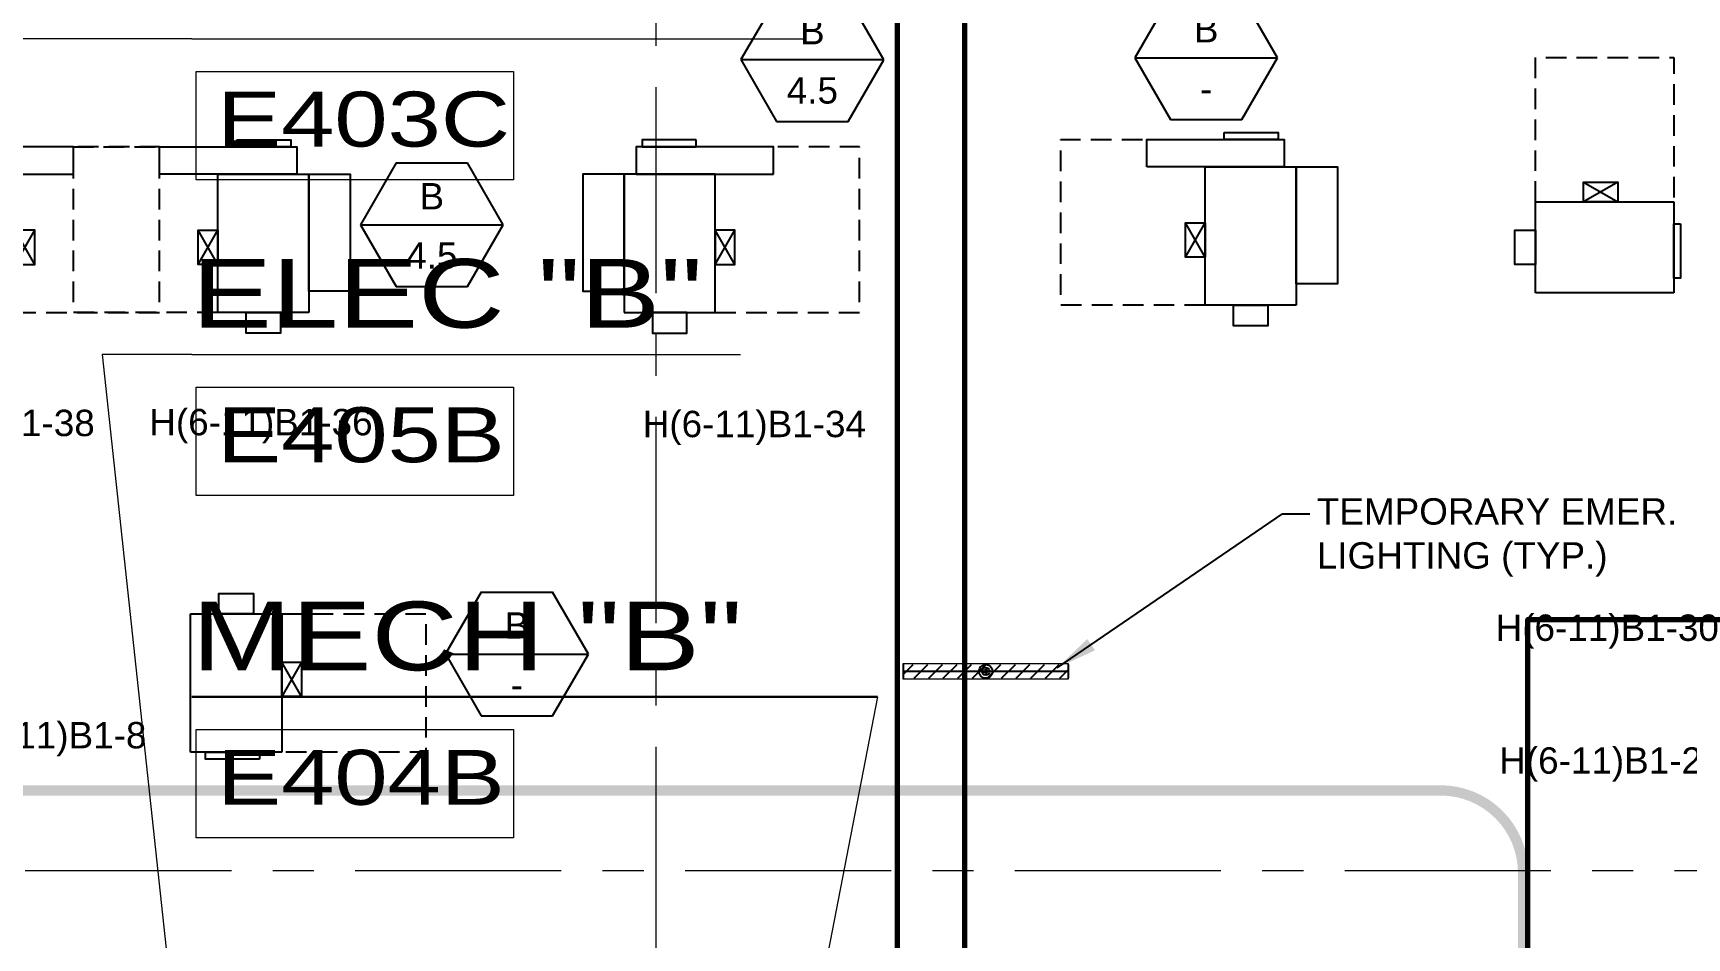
# Model space of a CAD drawing. Header units: inches. Extents: x -26500 to 0, y -3347 to 2257.
# Drawn here: x -21962.3 to -21481, y 1001.6 to 1265 of the extents above; entities that cross this region are included whole.
import ezdxf
from ezdxf.enums import TextEntityAlignment as Align

# ---------------------------------------------------------------- set-up
doc = ezdxf.new("R2010")
doc.units = ezdxf.units.IN
doc.header["$LTSCALE"] = 48
doc.header["$MEASUREMENT"] = 0
for name, pattern in [('A104$0$CENTER', [2, 1.25, -0.25, 0.25, -0.25]), ('DASHED2', [0.375, 0.25, -0.125]), ('HIDDEN2', [0.1875, 0.125, -0.0625])]:
    doc.linetypes.add(name, pattern=pattern)
for name, color, linetype in [('A-Detl-Iden', 3, 'Continuous'), ('A104$0$A-AREA-IDEN', 8, 'Continuous'), ('A104$0$A-GRID-GRDP0-15', 8, 'Continuous'), ('A604$0$br604_br604 - E-Lite', 3, 'Continuous'), ('ANNTEXT', 6, 'Continuous'), ('CLEAR', 1, 'HIDDEN2'), ('E-FIRE', 234, 'Continuous'), ('E-Lite', 53, 'Continuous'), ('E-Lite-Emer', 13, 'Continuous'), ('E-Powr-Circ', 232, 'Continuous'), ('HAEQUIP', 94, 'Continuous'), ('M-HVAC-blck', 6, 'Continuous'), ('M-HVAC-clrn', 1, 'HIDDEN2'), ('M-HVAC-EQPM-FPTD', 94, 'Continuous'), ('M-HVAC-FUTR', 4, 'HIDDEN2'), ('M-HVAC-Supp', 93, 'Continuous'), ('M-HVAC-TEXT', 6, 'Continuous'), ('XREF', 7, 'Continuous')]:
    doc.layers.add(name, color=color, linetype=linetype)
doc.layers.add('E-Fire-Covr', color=240, linetype='Continuous', lineweight=70, plot=False)
doc.styles.add('A104$0$Arial', font='arial.ttf', dxfattribs={"height": 0.07683851047904193})
doc.styles.add('A104$0$style-Arial', font='arial.ttf')
doc.styles.add('M08', font='arial.ttf', dxfattribs={"height": 7.68})
doc.styles.get("Standard").update_dxf_attribs({"font": 'simplex.shx'})
doc.dimstyles.get("Standard").update_dxf_attribs({"dimtxt": 0.18, "dimasz": 0.125, "dimexe": 0.18, "dimexo": 0.0625, "dimgap": 0.09, "dimtad": 0, "dimtih": 1, "dimtoh": 1, "dimdec": 4, "dimzin": 0, "dimdsep": 46, "dimtxsty": 'Standard', "dimcen": 0.09, "dimadec": 0, "dimazin": 0, "dimtfac": 1, "dimtdec": 4, "dimtofl": 0, "dimtmove": 0, "dimatfit": 3, "dimfxl": 1, "dimtolj": 1, "dimtzin": 0, "dimarcsym": 0})

# ---------------------------------------------------------------- blocks, each defined once
blk = doc.blocks.new('A104')
at = {"layer": 'A104$0$A-AREA-IDEN', "lineweight": 13}
for p, q in [((-21916.0803431347, 1263.347457745286, 0.2065939808425978), (-21737.94358934853, 1263.347457745286, 0.2065939808425978)), ((-21916.0803431347, 1171.450283087267, 0.2065939808425978), (-21756.45685599899, 1171.450283087267, 0.2065939808425978))]:
    blk.add_line(p, q, dxfattribs=at)
at = {"layer": 'A104$0$A-AREA-IDEN', "lineweight": 30}
blk.add_line((-21916.0803431347, 1071.714292548842, 0.2065939808425978), (-21716.54900502168, 1071.714292548842, 0.2065939808425978), dxfattribs=at)
at = {"layer": 'A104$0$A-AREA-IDEN', "lineweight": 0}
blk.add_line((-21716.54900502168, 1071.714292548842, 0.2065939808425978), (-21748.32258346551, 907.7223478259484, 0.2065939808425978), dxfattribs=at)
at = {"layer": 'A104$0$A-AREA-IDEN', "lineweight": 0, "elevation": 0.2065939808425978, "flags": 128}
for points in [[(-21916.0803431347, 1263.347457745286), (-21985.80089025245, 1263.347457745286), (-22071.29308069575, 974.2685777507211)], [(-21916.0803431347, 1171.450283087267), (-21942.19910315764, 1171.450283087267), (-21911.812494272, 889.2677128099278)]]:
    blk.add_lwpolyline(points, dxfattribs=at)
at = {"layer": 'A104$0$A-AREA-IDEN', "lineweight": 13}
for points in [[(-21914.8805399851, 1253.830725461822, 0.2065939808425978), (-21822.44254785911, 1253.830725461822, 0.2065939808425978), (-21822.44254785911, 1222.301197902766, 0.2065939808425978), (-21914.8805399851, 1222.301197902766, 0.2065939808425978)], [(-21914.8805399851, 1161.933550803802, 0.2065939808425978), (-21822.44254785911, 1161.933550803802, 0.2065939808425978), (-21822.44254785911, 1130.404023244747, 0.2065939808425978), (-21914.8805399851, 1130.404023244747, 0.2065939808425978)], [(-21914.8805399851, 1062.197560265377, 0.2065939808425978), (-21822.44254785911, 1062.197560265377, 0.2065939808425978), (-21822.44254785911, 1030.668032706322, 0.2065939808425978), (-21914.8805399851, 1030.668032706322, 0.2065939808425978)]]:
    blk.add_3dface(points, dxfattribs=at)
at = {"layer": 'A104$0$A-GRID-GRDP0-15', "linetype": 'A104$0$CENTER', "lineweight": 0}
for p, q in [((-21781.02362203524, 2113.236184367352), (-21781.02362198513, -676.904207786646)), ((-23884.56308005413, 1021.16966543879), (-20452.75765742801, 1021.16966543879))]:
    blk.add_line(p, q, dxfattribs=at)
at = {"layer": 'A104$0$A-AREA-IDEN', "lineweight": 13, "style": 'A104$0$style-Arial', "width": 1.246875153404916}
for s, p in [('E403C', (-21908.69648486699, 1231.943914438199, 0.2065939808425978)), ('E405B', (-21908.69648486699, 1140.04673978018, 0.2065939808425978))]:
    blk.add_text(s, height=15.99999803149606, dxfattribs=at).set_placement(p)
at = {"layer": 'A104$0$A-AREA-IDEN', "lineweight": 30, "style": 'A104$0$style-Arial', "width": 1.246875153404916}
blk.add_text('E404B', height=15.99999803149606, dxfattribs=at).set_placement((-21908.69648486699, 1040.310749241755, 0.2065939808425978))
at = {"layer": 'A104$0$A-AREA-IDEN', "lineweight": 13, "insert": (-21916.08132738667, 1178.929287024275, 0.2065939808425978), "char_height": 19.99999606299212, "attachment_point": 7, "line_spacing_factor": 0.5999999999999999, "style": 'A104$0$Arial'}
blk.add_mtext('\\H1x;\\W1.24688;ELEC "B"', dxfattribs=at)
at = {"layer": 'A104$0$A-AREA-IDEN', "lineweight": 30, "insert": (-21916.08132738667, 1079.193296485849, 0.2065939808425978), "char_height": 19.99999606299212, "attachment_point": 7, "line_spacing_factor": 0.5999999999999999, "style": 'A104$0$Arial'}
blk.add_mtext('\\H1x;\\W1.24688;MECH "B"', dxfattribs=at)
blk = doc.blocks.new('A604')
at = {"layer": 'A604$0$br604_br604 - E-Lite', "lineweight": 13}
blk.add_3dface([(-21709.02229419205, 1081.4134703086), (-21661.02229419205, 1081.4134703086), (-21661.02229419205, 1076.9134703086), (-21709.02229419205, 1076.9134703086)], dxfattribs=at)
blk = doc.blocks.new('LFIND4')
for p, q in [((-24, 2), (-24, -2)), ((24, 0), (-24, 0)), ((24, 2), (24, -2))]:
    blk.add_line(p, q)
for radius in [2, 1.118033988749895, 0.5]:
    blk.add_circle((0, 0), radius)
blk = doc.blocks.new('*U149')
at = {"layer": 'E-Fire-Covr'}
blk.add_lwpolyline([(10.15365277352731, 321.9999999999999), (318, 321.9999999999999), (318, -314.0000000000001), (-318, -314.0000000000001), (-318, 321.9999999999999), (-9.514662369719645, 321.9999999999999)], dxfattribs=at)
blk = doc.blocks.new('FPTD INT')
at = {"layer": 'CLEAR', "flags": 128}
blk.add_lwpolyline([(-26603.13085484847, -1659.437166653537), (-26603.13085484847, -1701.437166653537), (-26562.88085484847, -1701.437166653537), (-26562.88085484847, -1659.437166653537)], dxfattribs=at)
at = {"layer": 'E-Powr-Circ'}
for p, q in [((-26589.13085484847, -1665.187166653537), (-26579.13085484847, -1659.437166653537)), ((-26579.13085484847, -1665.187166653537), (-26589.13085484847, -1659.437166653537))]:
    blk.add_line(p, q, dxfattribs=at)
at = {"layer": 'HAEQUIP'}
for p, q in [((-26562.88085484847, -1632.937166653537), (-26603.13085484847, -1632.937166653537)), ((-26603.13085484847, -1632.937166653537), (-26603.13085484847, -1659.437166653537)), ((-26562.88085484847, -1659.437166653537), (-26562.88085484847, -1632.937166653537)), ((-26603.13085484847, -1659.437166653537), (-26562.88085484847, -1659.437166653537))]:
    blk.add_line(p, q, dxfattribs=at)
for points in [[(-26603.13085484847, -1651.187166653537), (-26603.13085484847, -1641.187166653537), (-26609.13085484847, -1641.187166653537), (-26609.13085484847, -1651.187166653537)], [(-26560.88085484847, -1653.012166653537), (-26560.88085484847, -1637.262166653537), (-26562.88085484847, -1637.262166653537), (-26562.88085484847, -1653.012166653537)], [(-26579.13085484847, -1659.437166653537), (-26589.13085484847, -1659.437166653537), (-26589.13085484847, -1665.187166653537), (-26579.13085484847, -1665.187166653537)]]:
    blk.add_lwpolyline(points, close=True, dxfattribs=at)
blk = doc.blocks.new('A$C73FD2CE6')
at = {"layer": 'M-HVAC-blck'}
for p, q in [((10.41146786481431, 35.99999959071624), (9.2725531430915e-07, 18.01106282977503)), ((10.41146786481431, 35.99999959071624), (31.18333421489024, 35.99999959071624)), ((41.56922030890837, 17.96680987354034), (31.18333421489024, 35.99999959071624)), ((9.2725531430915e-07, 18.01106282977503), (10.37314368052284, -4.09283529734239e-07)), ((0.01274426800591755, 17.98893635165769), (41.55647696815777, 17.98893635165769)), ((31.17055952539977, -4.09283529734239e-07), (41.56922030890837, 17.96680987354034)), ((10.37314368052193, -4.09283529734239e-07), (31.17055952539931, -4.09283529734239e-07))]:
    blk.add_line(p, q, dxfattribs=at)
at = {"layer": 'M-HVAC-TEXT', "style": 'M08'}
for tag, p in [('2', (20.78461061808184, 26.29646322778831)), ('1', (20.78461061808184, 8.988936351657685))]:
    blk.add_attdef(tag, text='', height=7.68, dxfattribs=at).set_placement(p, align=Align.MIDDLE)
blk = doc.blocks.new('A$C4BF10DA9')
at = {"layer": 'E-Powr-Circ'}
for p, q in [((20.00000296295684, 42.00000089890455), (30.00000296295684, 36.25000089890455)), ((20.00000296295684, 36.25000089890455), (30.00000296295684, 42.00000089890455))]:
    blk.add_line(p, q, dxfattribs=at)
at = {"layer": 'M-HVAC-clrn', "flags": 128}
blk.add_lwpolyline([(6.000002962956842, 42.00000089890455), (6.000002962956842, 8.989045454654843e-07), (54.25000296295684, 8.989045454654843e-07), (54.25000296295684, 25.00000089890455)], dxfattribs=at)
at = {"layer": 'M-HVAC-EQPM-FPTD'}
for p, q in [((6.000002962956842, 68.50000089890455), (6.000002962956842, 42.00000089890455)), ((46.25000296295684, 68.50000089890455), (6.000002962956842, 68.50000089890455)), ((46.25000296295684, 42.00000089890455), (46.25000296295684, 68.50000089890455)), ((6.000002962956842, 42.00000089890455), (46.25000296295684, 42.00000089890455))]:
    blk.add_line(p, q, dxfattribs=at)
for points in [[(12.25000296295684, 68.50000089890455), (46.25000296295684, 68.50000089890455), (46.25000296295684, 80.50000089890455), (12.25000296295684, 80.50000089890455)], [(46.25000296295684, 25.00000089890455), (54.25000296295684, 25.00000089890455), (54.25000296295684, 65.00000089890455), (46.25000296295684, 65.00000089890455)], [(6.000002962956842, 50.25000089890455), (6.000002962956842, 60.25000089890455), (2.962956841656705e-06, 60.25000089890455), (2.962956841656705e-06, 50.25000089890455)], [(30.00000296295684, 42.00000089890455), (20.00000296295684, 42.00000089890455), (20.00000296295684, 36.25000089890455), (30.00000296295684, 36.25000089890455)]]:
    blk.add_lwpolyline(points, close=True, dxfattribs=at)
at = {"layer": 'M-HVAC-Supp'}
blk.add_lwpolyline([(56.25000296295684, 47.50000089890455), (56.25000296295684, 63.25000089890455), (54.25000296295684, 63.25000089890455), (54.25000296295684, 47.50000089890455)], close=True, dxfattribs=at)

msp = doc.modelspace()

# ---------------------------------------------------------------- hatches: boundary and pattern name
at = {"layer": 'E-Lite-Emer'}
h = msp.add_hatch(dxfattribs=at)
h.set_pattern_fill('ANSI31', color=256, scale=24, angle=180, style=0)
h.set_pattern_definition([(225, (-23780.5473158345, 3800.913486312446), (2.121320343559641, -2.121320343559644), [])])
h.paths.add_polyline_path([(-21661.02229419205, 1081.1634703086), (-21709.02229419205, 1081.1634703086), (-21709.02229419205, 1077.1634703086), (-21661.02229419205, 1077.1634703086)])

# ---------------------------------------------------------------- linework, layer by layer
at = {"layer": 'A-Detl-Iden', "linetype": 'DASHED2', "const_width": 3, "flags": 128}
msp.add_lwpolyline([(-22145.1934202356, 1044.507599310918), (-21552.63929479519, 1044.507599310918, -0.414213562373095), (-21528.63929479519, 1020.507599310918), (-21528.63929479519, 536.7714128390262, -0.414213562373095), (-21552.63929479519, 512.7714128390262), (-22145.1934202356, 512.7714128390262, -0.414213562373095), (-22169.1934202356, 536.7714128390262), (-22169.1934202356, 1020.507599310918, -0.414213562373095)], format="xyb", close=True, dxfattribs=at)
at = {"layer": 'E-Powr-Circ'}
for p, q in [((-21621.15722925117, 1199.766990422786), (-21626.90722925117, 1209.766990422786)), ((-21626.90722925117, 1199.766990422786), (-21621.15722925117, 1209.766990422786))]:
    msp.add_line(p, q, dxfattribs=at)
at = {"layer": 'M-HVAC-clrn', "flags": 128}
msp.add_lwpolyline([(-21621.15722925117, 1185.766990422786), (-21663.15722925117, 1185.766990422786), (-21663.15722925117, 1234.016990422786), (-21638.15722925117, 1234.016990422786)], dxfattribs=at)
at = {"layer": 'M-HVAC-EQPM-FPTD'}
for p, q in [((-21621.15722925117, 1226.016990422786), (-21594.65722925117, 1226.016990422786)), ((-21621.15722925117, 1185.766990422786), (-21621.15722925117, 1226.016990422786)), ((-21594.65722925117, 1226.016990422786), (-21594.65722925117, 1185.766990422786)), ((-21594.65722925117, 1185.766990422786), (-21621.15722925117, 1185.766990422786))]:
    msp.add_line(p, q, dxfattribs=at)
for points in [[(-21638.15722925117, 1226.016990422786), (-21638.15722925117, 1234.016990422786), (-21598.15722925117, 1234.016990422786), (-21598.15722925117, 1226.016990422786)], [(-21594.65722925117, 1192.016990422786), (-21594.65722925117, 1226.016990422786), (-21582.65722925117, 1226.016990422786), (-21582.65722925117, 1192.016990422786)], [(-21621.15722925117, 1209.766990422786), (-21621.15722925117, 1199.766990422786), (-21626.90722925117, 1199.766990422786), (-21626.90722925117, 1209.766990422786)], [(-21612.90722925117, 1185.766990422786), (-21602.90722925117, 1185.766990422786), (-21602.90722925117, 1179.766990422786), (-21612.90722925117, 1179.766990422786)]]:
    msp.add_lwpolyline(points, close=True, dxfattribs=at)
at = {"layer": 'M-HVAC-Supp'}
msp.add_lwpolyline([(-21615.65722925117, 1236.016990422786), (-21599.90722925117, 1236.016990422786), (-21599.90722925117, 1234.016990422786), (-21615.65722925117, 1234.016990422786)], close=True, dxfattribs=at)

# ---------------------------------------------------------------- block references
at = {"layer": 'E-FIRE'}
for p in [(-22009.2423421961, 1243.009449684825), (-21392.69286231148, 1243.009449684825), (-21209.24280192308, 772.2192852613225)]:
    msp.add_blockref('*U149', p, dxfattribs=at)
at = {"layer": 'E-Lite'}
msp.add_blockref('LFIND4', (-21685.02229419205, 1079.1634703086), dxfattribs=at)
at = {"layer": 'M-HVAC-blck'}
for p, values in [((-21641.6566088556, 1239.809056812936), {'2': 'B', '1': '-'}), ((-21756.28001278983, 1239.263109336916), {'2': 'B', '1': '4.5'}), ((-21867.0326556764, 1191.184872016613), {'2': 'B', '1': '4.5'}), ((-21842.26294458566, 1066.220343984935), {'2': 'B', '1': '-'})]:
    msp.add_blockref('A$C73FD2CE6', p, dxfattribs=at).add_auto_attribs(values)
at = {"layer": 'M-HVAC-EQPM-FPTD', "xscale": -1}
for p, rotation in [((5078.08390784137, -443.5848344406477), 180), ((-23549.3838147977, -25507.25935499063, 2.065939808425809e-08), 90)]:
    msp.add_blockref('FPTD INT', p, dxfattribs=dict(at, rotation=rotation))
at = {"layer": 'M-HVAC-FUTR', "rotation": 90.00000000000001}
for p in [(-21925.5135865461, 1177.645717464799), (-21721.77362112574, 1177.642973743554)]:
    msp.add_blockref('A$C4BF10DA9', p, dxfattribs=at)
at = {"layer": 'M-HVAC-FUTR', "xscale": -1, "rotation": 270}
msp.add_blockref('A$C4BF10DA9', (-21950.51358834391, 1177.645717464799), dxfattribs=at)
at = {"layer": 'XREF'}
for name in ['A104', 'A604']:
    msp.add_blockref(name, (0, 0), dxfattribs=at)

# ---------------------------------------------------------------- texts
at = {"layer": 'ANNTEXT', "char_height": 7.68, "attachment_point": 1, "style": 'M08'}
for s, width, insert in [('H(6-11)B1-38', 59.18108926864807, (-22009.33882445543, 1155.32885914076)), ('H(6-11)B1-36', 59.18108926864807, (-21928.47876396509, 1155.570242303436, 0.2065939808425978)), ('H(6-11)B1-34', 59.18108926864807, (-21784.86695384073, 1155.024576689166)), ('TEMPORARY EMER.\\PLIGHTING (TYP.)', 109.5, (-21588.67254124283, 1129.571310364603)), ('H(6-11)B1-30', 59.18108926864807, (-21536.63539936665, 1095.715303151639)), ('H(6-11)B1-8', 59.18108926864807, (-21988.33567203466, 1064.426048370447, -0.2065939601831929)), ('H(6-11)B1-28', 59.18108926864807, (-21535.5927319019, 1057.056268056498))]:
    msp.add_mtext_dynamic_manual_height_columns(s, width=width, gutter_width=1, heights=[0], dxfattribs=dict(at, insert=insert))

# ---------------------------------------------------------------- leaders
at = {"layer": 'ANNTEXT'}
msp.add_leader([(-21664.24891324175, 1080.165020430609), (-21598.67254124283, 1125.071310364603), (-21590.67254124283, 1125.071310364603)], dimstyle='Standard', override={"dimscale": 96, "dimgap": 0.09, "dimtad": 0}, dxfattribs=at)

doc.saveas('drawing.dxf')
